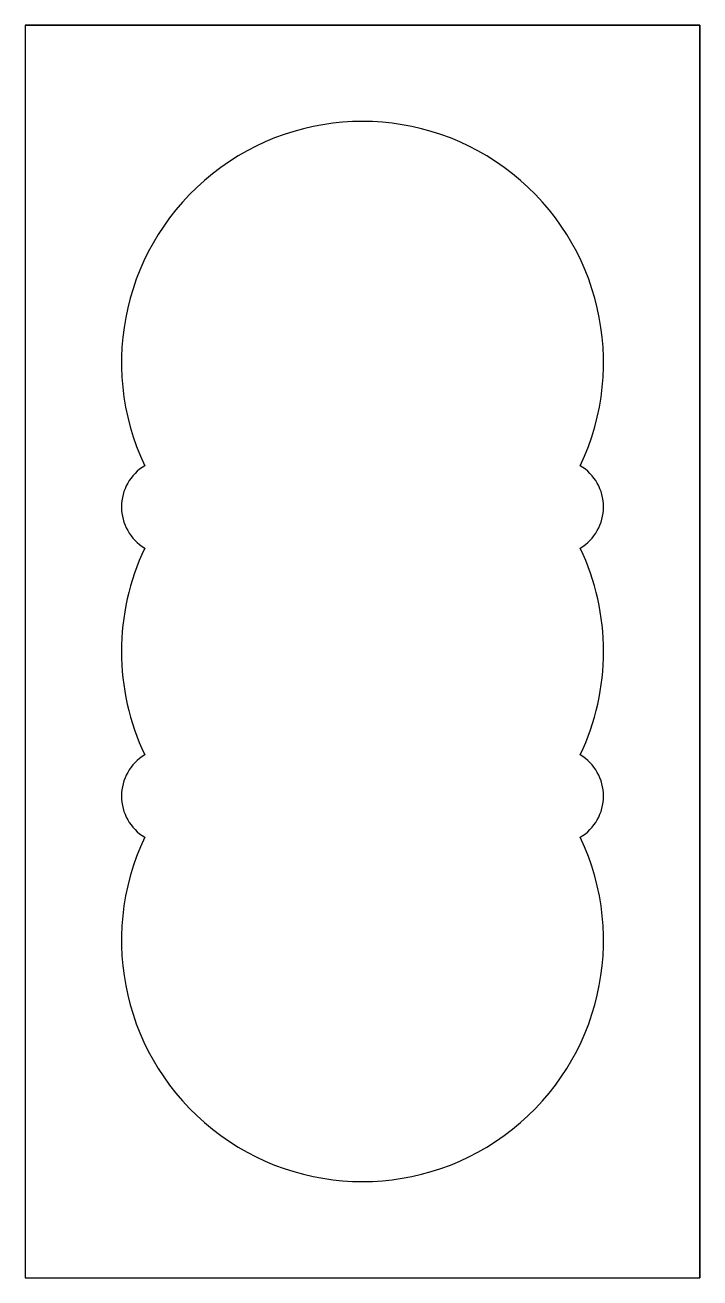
# Model space of a CAD drawing. Extents: x 0 to 14, y 0 to 26.
import ezdxf

# ---------------------------------------------------------------- set-up
doc = ezdxf.new("R2010")
doc.units = 0
doc.layers.get('0').update_dxf_attribs({"linetype": 'CONTINUOUS'})

# ---------------------------------------------------------------- blocks, each defined once
blk = doc.blocks.new('*U12')
at = {"color": 7}
for p, q in [((0, 26, 4), (14, 26, 4)), ((0, 26), (0, 26, 4)), ((0, 26, 4), (0, 0, 4)), ((0, 26), (0, 0)), ((14, 26), (0, 26)), ((14, 26), (14, 26, 4)), ((14, 26, 4), (14, 0, 4)), ((14, 0), (14, 26)), ((7, 24), (7, 24, 4)), ((2, 19), (2, 19, 4)), ((12, 19), (12, 19, 4)), ((2.483008, 16.85599), (2.483008, 16.85599, 4)), ((11.516992, 16.85599), (11.516992, 16.85599, 4)), ((2, 16), (2, 16, 4)), ((12, 16), (12, 16, 4)), ((2.483008, 15.14401), (2.483008, 15.14401, 4)), ((11.516992, 15.14401), (11.516992, 15.14401, 4)), ((2, 13), (2, 13, 4)), ((12, 13), (12, 13, 4)), ((2.483008, 10.85599), (2.483008, 10.85599, 4)), ((11.516992, 10.85599), (11.516992, 10.85599, 4)), ((2, 10), (2, 10, 4)), ((12, 10), (12, 10, 4)), ((2.483008, 9.14401), (2.483008, 9.14401, 4)), ((11.516992, 9.14401), (11.516992, 9.14401, 4)), ((2, 7), (2, 7, 4)), ((12, 7), (12, 7, 4)), ((7, 2), (7, 2, 4)), ((0, 0), (0, 0, 4)), ((0, 0, 4), (14, 0, 4)), ((0, 0), (14, 0)), ((14, 0, 4), (14, 0))]:
    blk.add_line(p, q, dxfattribs=at)
for centre, radius, start, end in [((7, 19), 5, 334.608443, 205.391557), ((7, 19, 4), 5, 334.608443, 205.391557), ((3, 16), 1, 121.130727, 238.869273), ((3, 16, 4), 1, 121.130727, 238.869273), ((11, 16), 1, 301.130727, 58.869273), ((11, 16, 4), 1, 301.130727, 58.869273), ((7, 13), 5, 154.608443, 205.391557), ((7, 13, 4), 5, 154.608443, 205.391557), ((7, 13), 5, 334.608443, 25.391557), ((7, 13, 4), 5, 334.608443, 25.391557), ((3, 10), 1, 121.130727, 238.869273), ((3, 10, 4), 1, 121.130727, 238.869273), ((11, 10), 1, 301.130727, 58.869273), ((11, 10, 4), 1, 301.130727, 58.869273), ((7, 7), 5, 154.608443, 25.391557), ((7, 7, 4), 5, 154.608443, 25.391557)]:
    blk.add_arc(centre, radius, start, end, dxfattribs=at)

msp = doc.modelspace()

# ---------------------------------------------------------------- block references
msp.add_blockref('*U12', (0, 0))

doc.saveas('drawing.dxf')
